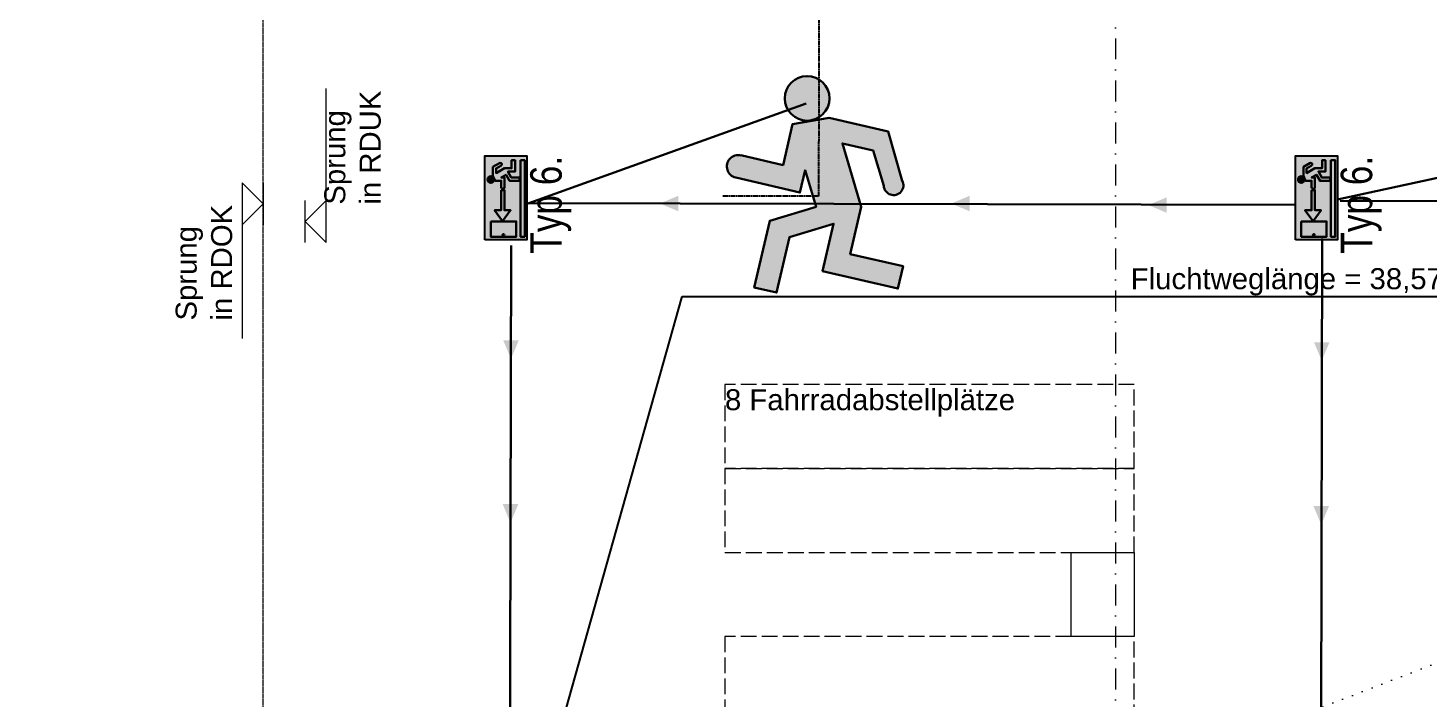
# Model space of a CAD drawing. Header units: millimetres. Extents: x 32522367 to 32638135, y 41424826 to 41540167.
# Drawn here: x 32566458 to 32573128, y 41521815 to 41525011 of the extents above; entities that cross this region are included whole.
import ezdxf
from ezdxf.enums import TextEntityAlignment as Align

# ---------------------------------------------------------------- set-up
doc = ezdxf.new("R2010")
doc.units = ezdxf.units.MM
for name, pattern in [('ACAD_ISO08W100', [36, 24, -3, 6, -3]), ('Punktlinie weit', [0.05, 0, -0.05]), ('Raster', [0.2, 0.1, -0.05, 0, -0.05]), ('Strichlinie eng', [0.1, 0.075, -0.025]), ('Strichlinie weit', [0.2, 0.15, -0.05])]:
    doc.linetypes.add(name, pattern=pattern)
for name, color, linetype in [('000 Achsraster Haupt', 251, 'Continuous'), ('215 DVK darüber', 251, 'Continuous'), ('571 Fahrrad Stellplaetze', 251, 'Continuous'), ('811 Raum 2.Erschließung_ Nebenräume_Allg.räume_Technik', 251, 'Continuous'), ('955 Polierplan Beschriftung', 251, 'Continuous'), ('970 Brandschutz Beschriftung.Texte_ Bemaßung_ Symbole_ Fluchtwege', 251, 'Continuous'), ('dp_GE_SIBEL', 80, 'Continuous')]:
    doc.layers.add(name, color=color, linetype=linetype)
for name, color, linetype, lineweight in [('000 Achsraster Haupt_Stift_Nr__1', 251, 'Continuous', 13), ('215 DVK darüber_Stift_Nr__17', 251, 'Continuous', 18), ('240 Unterdaemmung_Stift_Nr__1', 251, 'Continuous', 13), ('571 Fahrrad Stellplaetze_Stift_Nr__1', 251, 'Continuous', 13), ('915 Allgemein Beschriftung 1_Stift_Nr__1', 251, 'Continuous', 13), ('955 Polierplan Beschriftung_Stift_Nr__1', 251, 'Continuous', 13), ('970 Brandschutz Beschriftung.Texte_ Bemaßung_ Symbole_ Fluchtwege_Stift_Nr__75', 251, 'Continuous', 25), ('dp_GE_ST_Attribut_Attribut1', 250, 'Continuous', 5)]:
    doc.layers.add(name, color=color, linetype=linetype, lineweight=lineweight)
doc.layers.add('E2_LEHR_MENSCH_NATIVE', color=112, linetype='Continuous', lineweight=35, true_color=0x20dd55)
doc.layers.add('E2_LEHR_WEG_B_INTERPRETATION', color=112, linetype='Continuous', lineweight=80, true_color=0x20dd55)
doc.layers.add('E_ERDUNG', color=150, linetype='ACAD_ISO08W100', true_color=0x0f87ff)
doc.layers.add('E_NACHRTECH', color=3, linetype='Continuous', true_color=0x00fa00)
doc.styles.add('DPG_TXT', font='arial.ttf', dxfattribs={"width": 0.8})
doc.styles.add('ERSTELLTER_STIL_1', font='arial.ttf')

# ---------------------------------------------------------------- blocks, each defined once
blk = doc.blocks.new('9809550')
at = {"color": 18, "lineweight": 30, "true_color": 0x000000}
for points in [[(423921.7, 99168.8), (423956.8, 99168.8), (423956.8, 99202.9), (423984.5, 99214.5), (424033.7, 99214.5), (424053.8, 99178.3)], [(424040.2, 99170.9), (424025.2, 99196.7), (423999.7, 99196.8), (424026.2, 99150.3), (424026.2, 99110.9), (424070.2, 99110.9), (424070.2, 99092.3), (424007.5, 99092.3), (424007.5, 99131.7), (423975, 99113.1), (423975, 99067), (423956.5, 99067), (423956.5, 99122.4), (423990.5, 99141.9), (423975.1, 99168.8), (423975.1, 99150.2), (423921.7, 99150.3)]]:
    blk.add_lwpolyline(points, dxfattribs=at)
blk.add_circle((423963.6, 99225.9), 18.1, dxfattribs=at)
for centre, radius, start, end in [((423921.7, 99159.5), 9.27, 89.9849, 270.0151), ((424047.8, 99173.1), 7.96, 195.72991, 41.40047)]:
    blk.add_arc(centre, radius, start, end, dxfattribs=at)
blk = doc.blocks.new('RIVO_ARR_left')
at = {"true_color": 0x56c81e}
h = blk.add_hatch(color=72, dxfattribs=at)
h.dxf.hatch_style = 1
h.paths.add_polyline_path([(2487.16, 1644.96), (2487.16, 1636.12), (2504.83, 1636.12), (2504.83, 1644.96)])
h.paths.add_polyline_path([(2497.62, 1641.55), (2497.63, 1640.85), (2493.39, 1640.85), (2493.39, 1639.56), (2491.13, 1641.24), (2493.4, 1642.94), (2493.4, 1641.55)], flags=16)
h.paths.add_polyline_path([(2498.26, 1641.55), (2499.6, 1641.55), (2499.6, 1642.85), (2500.12, 1643.09, -0.535619), (2499.17, 1643.72, -1), (2500.55, 1643.72, -0.302406), (2500.12, 1643.09), (2500.66, 1643.29), (2502.53, 1643.29), (2503.29, 1641.91, -1.25347), (2502.78, 1641.63), (2502.2, 1642.61), (2501.24, 1642.61), (2502.24, 1640.84), (2502.24, 1639.34), (2503.92, 1639.34), (2503.92, 1638.63), (2501.53, 1638.63), (2501.53, 1640.13), (2500.29, 1639.43), (2500.29, 1637.67), (2499.59, 1637.67), (2499.59, 1639.78), (2500.88, 1640.52), (2500.3, 1641.55), (2500.3, 1640.84), (2498.26, 1640.84, -1)], flags=16)
h.paths.add_polyline_path([(2491.07, 1638.39), (2487.82, 1638.39), (2487.82, 1643.74), (2491.07, 1643.74)], flags=16)
h.paths.add_polyline_path([(2503.92, 1637.48), (2503.92, 1636.57), (2487.82, 1636.57), (2487.82, 1637.48)], flags=16)
h.paths.add_polyline_path([(2488.38, 1641.07, -1), (2488, 1641.07, -1)], flags=0)
at = {"true_color": 0xffffff}
h = blk.add_hatch(color=7, dxfattribs=at)
h.dxf.hatch_style = 1
h.paths.add_polyline_path([(2500.55, 1643.72, 1), (2499.17, 1643.72, 1)])
h = blk.add_hatch(color=7, dxfattribs=at)
h.dxf.hatch_style = 1
h.paths.add_polyline_path([(2487.82, 1638.39), (2491.07, 1638.39), (2491.07, 1643.74), (2487.82, 1643.74)])
h.paths.add_polyline_path([(2488.38, 1641.07, -1), (2488, 1641.07, -1)], flags=16)
h = blk.add_hatch(color=7, dxfattribs=at)
h.dxf.hatch_style = 1
h.paths.add_polyline_path([(2488.38, 1641.07, 1), (2488, 1641.07, 1)])
h = blk.add_hatch(color=7, dxfattribs=at)
h.dxf.hatch_style = 1
h.paths.add_polyline_path([(2493.39, 1639.56), (2493.39, 1640.85), (2497.63, 1640.85), (2497.62, 1641.55), (2493.4, 1641.55), (2493.4, 1642.94), (2491.13, 1641.24)])
h = blk.add_hatch(color=7, dxfattribs=at)
h.dxf.hatch_style = 1
h.paths.add_polyline_path([(2500.88, 1640.52), (2499.59, 1639.78), (2499.59, 1637.67), (2500.29, 1637.67), (2500.29, 1639.43), (2501.53, 1640.13), (2501.53, 1638.63), (2503.92, 1638.63), (2503.92, 1639.34), (2502.24, 1639.34), (2502.24, 1640.84), (2501.24, 1642.61), (2502.2, 1642.61), (2502.78, 1641.63, 1.25347), (2503.29, 1641.91), (2502.53, 1643.29), (2500.66, 1643.29), (2499.6, 1642.85), (2499.6, 1641.55), (2498.26, 1641.55, 1), (2498.26, 1640.84), (2500.3, 1640.84), (2500.3, 1641.55)])
h = blk.add_hatch(color=7, dxfattribs=at)
h.dxf.hatch_style = 1
h.paths.add_polyline_path([(2487.82, 1637.48), (2487.82, 1636.57), (2503.92, 1636.57), (2503.92, 1637.48)])
blk.add_lwpolyline([(2487.16, 1644.96), (2504.83, 1644.96), (2504.83, 1636.12), (2487.16, 1636.12)], close=True)
at = {"color": 18, "lineweight": 30, "true_color": 0x000000}
for points in [[(2491.07, 1643.74), (2487.82, 1643.74), (2487.82, 1638.39), (2491.07, 1638.39)], [(2503.92, 1637.48), (2487.82, 1637.48), (2487.82, 1636.57), (2503.92, 1636.57)]]:
    blk.add_lwpolyline(points, close=True, dxfattribs=at)
blk.add_lwpolyline([(2497.62, 1641.55), (2493.4, 1641.55), (2493.4, 1642.94), (2491.13, 1641.24), (2493.39, 1639.56), (2493.39, 1640.85), (2497.63, 1640.85), (2497.62, 1641.55)], dxfattribs=at)
blk.add_circle((2488.19, 1641.07), 0.19, dxfattribs=at)
at = {"xscale": 0.0381026673526157, "yscale": 0.0381026673526157, "zscale": 0.0381026673526157}
blk.add_blockref('9809550', (-13654.29, -2137.05), dxfattribs=at)
blk = doc.blocks.new('Fahrradstellplatz 50x200')
at = {"layer": '571 Fahrrad Stellplaetze_Stift_Nr__1', "color": 7, "linetype": 'Strichlinie eng', "lineweight": 13}
for p, q in [((0, 1.95), (0, 0)), ((0.4, 1.95), (0, 1.95)), ((0.4, 0), (0.4, 1.95)), ((0, 0), (0.4, 0))]:
    blk.add_line(p, q, dxfattribs=at)
blk = doc.blocks.new('Fluchtwegtool - GSDE_2')
at = {"layer": '970 Brandschutz Beschriftung.Texte_ Bemaßung_ Symbole_ Fluchtwege_Stift_Nr__75', "color": 94, "linetype": 'Continuous', "lineweight": 25, "true_color": 0x009500}
for p, q in [((1.4348, -8.3427), (2.8067, -3.4817)), ((2.8067, -3.4817), (16.318, -3.4817))]:
    blk.add_line(p, q, dxfattribs=at)
at = {"layer": '970 Brandschutz Beschriftung.Texte_ Bemaßung_ Symbole_ Fluchtwege_Stift_Nr__75', "color": 94, "lineweight": 25, "true_color": 0x009500, "style": 'ERSTELLTER_STIL_1'}
blk.add_attdef('DUMMY_49', text='', height=0.1, dxfattribs=at).set_placement((4.9447, -3.4763), align=Align.BOTTOM_LEFT)
blk.add_attdef('DUMMY_47', text='', height=0.06, dxfattribs=at).set_placement((9.5624, -3.4728), align=Align.BOTTOM_CENTER)
for tag, rotation, p in [('DUMMY_46', 74.23877, (2.1208, -5.9033)), ('DUMMY_45', 2.00935, (-2.5176, -8.4724)), ('DUMMY_48', 99.23911, (17.289, -9.4419))]:
    blk.add_attdef(tag, text='', height=0.06, rotation=rotation, dxfattribs=at).set_placement(p, align=Align.BOTTOM_CENTER)
blk = doc.blocks.new('Höhenbemaßung_44', base_point=(44.2262, 72.8706))
at = {"layer": '215 DVK darüber_Stift_Nr__17', "color": 190, "linetype": 'Continuous', "lineweight": 18, "true_color": 0x9900ff}
for p, q in [((44.3503, 72.9384), (44.5005, 73.4502)), ((44.198, 72.7746), (44.2543, 72.9665)), ((44.3503, 72.9384), (44.2262, 72.8706)), ((44.2939, 72.7465), (44.3503, 72.9384)), ((44.2262, 72.8706), (44.2939, 72.7465))]:
    blk.add_line(p, q, dxfattribs=at)
at = {"layer": '215 DVK darüber_Stift_Nr__17', "color": 190, "lineweight": 18, "true_color": 0x9900ff, "char_height": 0.1, "attachment_point": 7, "rotation": 73.64009, "style": 'ERSTELLTER_STIL_1'}
for s, insert in [('\\A1;{\\pql;\\fArial|b0|i0|c0|p0;\\W1.000000;in RDUK}', (44.5954, 72.8453)), ('\\A1;{\\pql;\\fArial|b0|i0|c0|p0;\\W1.000000;Sprung}', (44.4611, 72.8847))]:
    blk.add_mtext(s, dxfattribs=dict(at, insert=insert))
blk = doc.blocks.new('Höhenbemaßung_46', base_point=(44.0578, 73.0072))
at = {"layer": '215 DVK darüber_Stift_Nr__17', "color": 190, "linetype": 'Continuous', "lineweight": 18, "true_color": 0x9900ff}
for p, q in [((43.99, 73.1313), (43.9337, 72.9394)), ((44.0578, 73.0072), (43.99, 73.1313)), ((44.086, 73.1032), (44.0297, 72.9113)), ((43.9337, 72.9394), (44.0578, 73.0072)), ((43.9337, 72.9394), (43.7813, 72.4203))]:
    blk.add_line(p, q, dxfattribs=at)
at = {"layer": '215 DVK darüber_Stift_Nr__17', "color": 190, "lineweight": 18, "true_color": 0x9900ff, "char_height": 0.1, "attachment_point": 7, "rotation": 73.64008, "style": 'ERSTELLTER_STIL_1'}
for s, insert in [('\\A1;{\\pql;\\fArial|b0|i0|c0|p0;\\W1.000000;in RDOK}', (43.7607, 72.5153)), ('\\A1;{\\pql;\\fArial|b0|i0|c0|p0;\\W1.000000;Sprung}', (43.6263, 72.5547))]:
    blk.add_mtext(s, dxfattribs=dict(at, insert=insert))
blk = doc.blocks.new('Etikett_23', base_point=(54.8173, 70.4477))
at = {"layer": '955 Polierplan Beschriftung_Stift_Nr__1', "color": 7, "linetype": 'Punktlinie weit', "lineweight": 13}
blk.add_line((42.0359, 68.7804), (64.2471, 70.5978), dxfattribs=at)
blk = doc.blocks.new('Standard-Rastermarker_2')
at = {"layer": '000 Achsraster Haupt_Stift_Nr__1', "color": 7, "linetype": 'Raster', "lineweight": 13}
blk.add_line((1, 0), (27.537, 0), dxfattribs=at)
at = {"layer": '000 Achsraster Haupt_Stift_Nr__1', "color": 7, "lineweight": 13, "style": 'ERSTELLTER_STIL_1'}
for tag, p in [('AC_MarkerText_1_0', (-0.3593, -0.0343)), ('AC_MarkerText_1_1', (28.6777, -0.0343))]:
    blk.add_attdef(tag, text='', height=0.15, rotation=90, dxfattribs=at).set_placement(p, align=Align.TOP_CENTER)
blk = doc.blocks.new('98095500')
at = {"color": 18, "lineweight": 30, "true_color": 0x000000}
for points in [[(423921.7, 99168.8), (423956.8, 99168.8), (423956.8, 99202.9), (423984.5, 99214.5), (424033.7, 99214.5), (424053.8, 99178.3)], [(424040.2, 99170.9), (424025.2, 99196.7), (423999.7, 99196.8), (424026.2, 99150.3), (424026.2, 99110.9), (424070.2, 99110.9), (424070.2, 99092.3), (424007.5, 99092.3), (424007.5, 99131.7), (423975, 99113.1), (423975, 99067), (423956.5, 99067), (423956.5, 99122.4), (423990.5, 99141.9), (423975.1, 99168.8), (423975.1, 99150.2), (423921.7, 99150.3)]]:
    blk.add_lwpolyline(points, dxfattribs=at)
blk.add_circle((423963.6, 99225.9), 18.1, dxfattribs=at)
for centre, radius, start, end in [((423921.7, 99159.5), 9.27, 89.9849, 270.0151), ((424047.8, 99173.1), 7.96, 195.7299, 41.4005)]:
    blk.add_arc(centre, radius, start, end, dxfattribs=at)
blk = doc.blocks.new('750298750')
h = blk.add_hatch(color=3)
h.paths.add_polyline_path([(426943.6, 99576.9), (426968.1, 99576.8), (426982.5, 99552, 1.25347), (426995.6, 99559.2), (426976.3, 99594), (426929, 99594), (426902.3, 99582.8), (426902.3, 99550), (426868.6, 99550, 1), (426868.6, 99532.2), (426919.9, 99532.1), (426919.9, 99550), (426934.8, 99524.1), (426902.1, 99505.4), (426902.1, 99452.1), (426919.8, 99452.1), (426919.8, 99496.4), (426951.1, 99514.3), (426951.1, 99476.4), (427011.4, 99476.4), (427011.4, 99494.3), (426969.1, 99494.3), (426969.1, 99532.2)])
h.paths.add_polyline_path([(426891.5, 99604.9, 1), (426926.3, 99604.9, 1)])
at = {"xscale": 0.9619413167778113, "yscale": 0.9619413167778113, "zscale": 0.9619413167778113}
blk.add_blockref('98095500', (19080.8, 4155.4), dxfattribs=at)
blk = doc.blocks.new('E2_MOL_LEHRPERSON_ZENTRIERT')
blk.add_blockref('750298750', (-426935.5, -99537.2))

msp = doc.modelspace()

# ---------------------------------------------------------------- linework, layer by layer
at = {"layer": '240 Unterdaemmung_Stift_Nr__1', "color": 7, "linetype": 'Strichlinie weit', "lineweight": 13}
msp.add_lwpolyline([(32554248.434, 41527113.478), (32554248.472, 41519413.477), (32566478.493, 41519413.539), (32566478.484, 41521133.532), (32567578.494, 41521133.538), (32567578.463, 41527213.543), (32563908.426, 41527213.535), (32563908.426, 41527113.528)], close=True, dxfattribs=at)
at = {"layer": '811 Raum 2.Erschließung_ Nebenräume_Allg.räume_Technik', "color": 40, "linetype": 'Continuous', "lineweight": 0, "true_color": 0xffd933, "flags": 128}
msp.add_lwpolyline([(32571428.452, 41522113.564), (32571428.45, 41522513.564), (32571728.457, 41522513.565), (32571728.459, 41522113.565)], close=True, dxfattribs=at)
at = {"layer": 'E2_LEHR_WEG_B_INTERPRETATION', "color": 112, "true_color": 0x20dd55}
for points in [[(32569468.552, 41524175.095), (32569555.904, 41524211.783), (32569555.904, 41524138.407)], [(32570856.569, 41524175.095), (32570943.922, 41524211.783), (32570943.922, 41524138.407)], [(32571795.307, 41524167.795), (32571882.66, 41524204.483), (32571882.66, 41524131.107)], [(32568759.2, 41523435.591), (32568722.512, 41523522.943), (32568795.888, 41523522.943)], [(32572621.576, 41523426.753), (32572584.888, 41523514.106), (32572658.265, 41523514.106)], [(32568756.144, 41522656.267), (32568719.456, 41522743.62), (32568792.832, 41522743.62)], [(32568757.417, 41522656.264), (32568720.729, 41522743.617), (32568794.105, 41522743.617)], [(32572618.52, 41522647.429), (32572581.832, 41522734.782), (32572655.208, 41522734.782)], [(32572619.793, 41522647.427), (32572583.105, 41522734.779), (32572656.481, 41522734.779)]]:
    msp.add_solid(points, dxfattribs=at)
at = {"layer": 'E_ERDUNG', "color": 5}
for p, q in [((32570226.448, 41525095.243), (32570224.221, 41524209.67)), ((32570224.221, 41524209.67), (32569768.747, 41524209.67))]:
    msp.add_line(p, q, dxfattribs=at)
at = {"layer": 'E_NACHRTECH', "color": 4, "lineweight": 30}
for points in [[(32570164.684, 41524652.298), (32568826.796, 41524170.689)], [(32574778.047, 41524644.701), (32572696.033, 41524193.915)]]:
    msp.add_lwpolyline(points, dxfattribs=at)
at = {"layer": 'E_NACHRTECH', "color": 3, "lineweight": 30}
for points in [[(32572493.311, 41524168.32), (32568832.752, 41524176.696)], [(32578118.451, 41524175.318), (32572709.677, 41524187.695)], [(32572623.977, 41524009.072), (32572611.676, 41518633.143)], [(32568759.603, 41523975.264), (32568747.228, 41518566.83)]]:
    msp.add_lwpolyline(points, dxfattribs=at)

# ---------------------------------------------------------------- block references
at = {"layer": '000 Achsraster Haupt', "color": 7, "linetype": 'Continuous', "lineweight": 18, "xscale": 1000, "yscale": 1000, "zscale": 1000, "rotation": 270.0002954042531}
msp.add_blockref('Standard-Rastermarker_2', (32571638.391, 41535366.659), dxfattribs=at)
at = {"layer": '215 DVK darüber', "color": 190, "lineweight": 18, "true_color": 0x9900ff, "xscale": 1000, "yscale": 1000, "zscale": 1000, "rotation": 16.36019999999994}
for name, p in [('Höhenbemaßung_44', (32567778.479, 41524089.878)), ('Höhenbemaßung_46', (32567578.479, 41524173.54))]:
    msp.add_blockref(name, p, dxfattribs=at)
at = {"layer": '571 Fahrrad Stellplaetze', "color": 7, "linetype": 'Continuous', "lineweight": 13, "xscale": 1000, "yscale": 1000, "zscale": 1000, "rotation": 90.0002848825737}
for p in [(32571728.448, 41522913.567), (32571728.45, 41522513.567), (32571728.454, 41521713.567)]:
    msp.add_blockref('Fahrradstellplatz 50x200', p, dxfattribs=at)
at = {"layer": '955 Polierplan Beschriftung', "color": 7, "linetype": 'Continuous', "lineweight": 13, "xscale": 1000, "yscale": 1000, "zscale": 1000, "rotation": 16.36019999999994}
msp.add_blockref('Etikett_23', (32578623.213, 41524748.374), dxfattribs=at)
at = {"layer": '970 Brandschutz Beschriftung.Texte_ Bemaßung_ Symbole_ Fluchtwege', "color": 94, "linetype": 'Continuous', "lineweight": 25, "true_color": 0x009500}
ref = msp.add_blockref('Fluchtwegtool - GSDE_2', (32566768.456, 41527213.55), dxfattribs=dict(at, xscale=999.9999999999995, yscale=999.9999999999995, zscale=999.9999999999995, rotation=0.0002901272618044))
ref.add_attrib('DUMMY_49', 'Fluchtweglänge = 38,57 m', dxfattribs={"layer": '970 Brandschutz Beschriftung.Texte_ Bemaßung_ Symbole_ Fluchtwege_Stift_Nr__75', "color": 94, "lineweight": 25, "true_color": 0x009500, "height": 100, "rotation": 0.0002901, "style": 'ERSTELLTER_STIL_1'}).set_placement((32571711.609, 41523737.102), align=Align.BOTTOM_LEFT)
at = {"layer": 'dp_GE_SIBEL'}
ref = msp.add_blockref('RIVO_ARR_left', (32605877.472, 41467691.747), dxfattribs=dict(at, xscale=22.64028958875175, yscale=22.64028958875175, zscale=0.9998731193572863, rotation=90))
ref.add_attrib('ATTRIBUT1', 'Typ 6.', dxfattribs={"layer": 'dp_GE_ST_Attribut_Attribut1', "height": 150, "rotation": 90, "style": 'DPG_TXT', "width": 0.8, "flags": 8}).set_placement((32568925.891, 41524402.17), align=Align.MIDDLE_RIGHT)
ref = msp.add_blockref('RIVO_ARR_left', (32609738.339, 41467691.747), dxfattribs=dict(at, xscale=22.64028958875175, yscale=22.64028958875175, zscale=0.9998731193572863, rotation=90))
ref.add_attrib('ATTRIBUT1', 'Typ 6.', dxfattribs={"layer": 'dp_GE_ST_Attribut_Attribut1', "height": 150, "rotation": 90, "style": 'DPG_TXT', "width": 0.8, "flags": 8}).set_placement((32572786.758, 41524402.17), align=Align.MIDDLE_RIGHT)
at = {"layer": 'E2_LEHR_MENSCH_NATIVE', "color": 112, "true_color": 0x20dd55, "xscale": 6.107755025382402, "yscale": 6.107755025382402, "rotation": 346.9323015135687}
msp.add_blockref('E2_MOL_LEHRPERSON_ZENTRIERT', (32570234.782, 41524236.443), dxfattribs=at)

# ---------------------------------------------------------------- texts
at = {"layer": '915 Allgemein Beschriftung 1_Stift_Nr__1', "color": 7, "linetype": 'Continuous', "lineweight": 13, "insert": (32569778.446, 41523290.7), "char_height": 100, "attachment_point": 1, "rotation": 0.0002892, "style": 'ERSTELLTER_STIL_1'}
msp.add_mtext('\\A1;{\\pql;\\fArial|b0|i0|c0|p0;\\W1.000000;8\\fArial|b0|i0|c0|p0;\\W1.000000; Fahrradabstellplätze}', dxfattribs=at)

doc.saveas('drawing.dxf')
